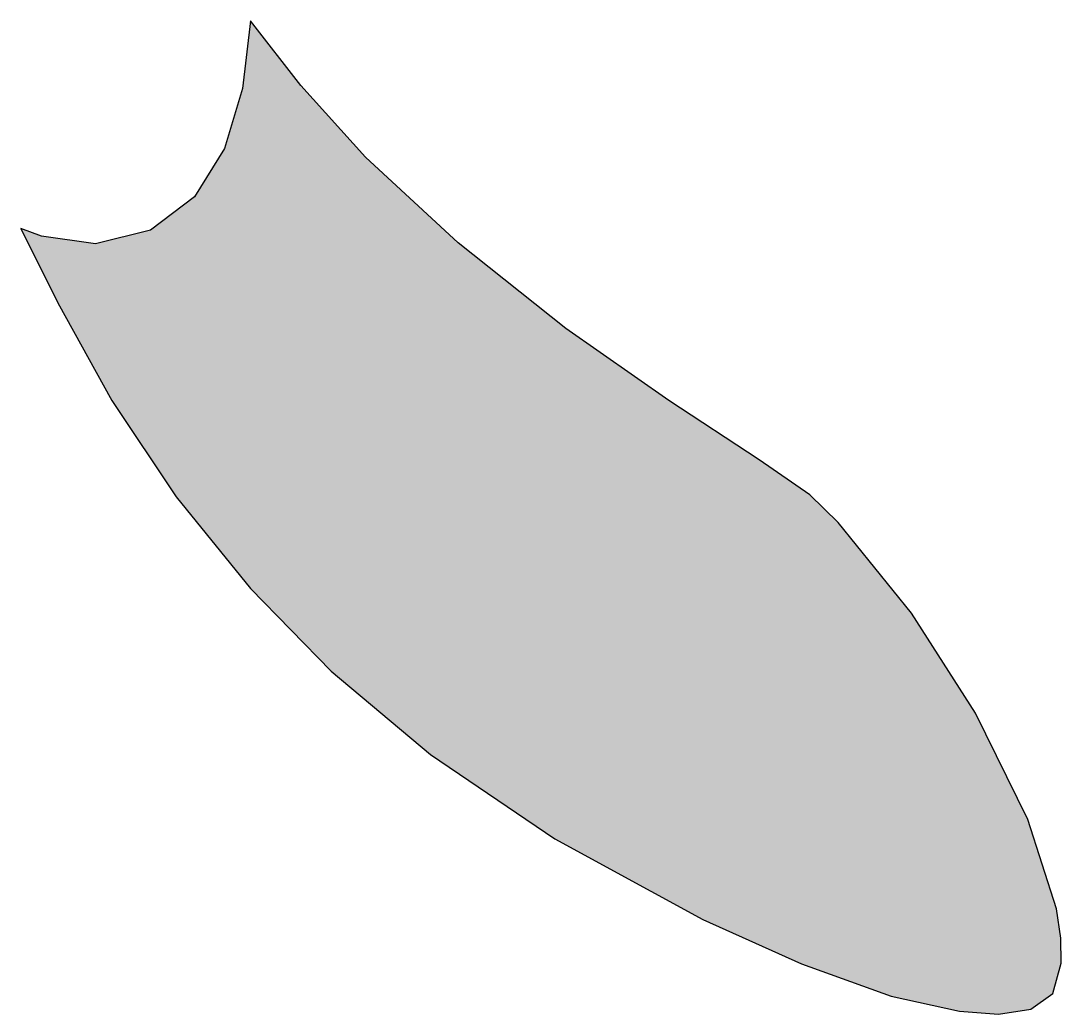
# Model space of a CAD drawing. Extents: x 97.2 to 108.3, y 0.5 to 11.1.
import ezdxf

# ---------------------------------------------------------------- set-up
doc = ezdxf.new("R2010")
doc.units = 0
doc.header["$MEASUREMENT"] = 0
doc.layers.add('_U_30EC_U_30A4_U_30E4_U_32', color=7, linetype='CONTINUOUS')

msp = doc.modelspace()

# ---------------------------------------------------------------- hatches: boundary and pattern name
at = {"layer": '_U_30EC_U_30A4_U_30E4_U_32'}
h = msp.add_hatch(color=30, dxfattribs=at)
h.dxf.hatch_style = 2
h.paths.add_polyline_path([(99.626, 11.135), (99.541, 10.408), (99.348, 9.766), (99.026, 9.247), (98.553, 8.891), (97.964, 8.746), (97.384, 8.826), (97.163, 8.907), (97.559, 8.113), (98.139, 7.065), (98.829, 6.032), (99.626, 5.048), (100.491, 4.163), (101.557, 3.268), (102.892, 2.364), (103.922, 1.803), (104.477, 1.501), (105.537, 1.025), (106.5, 0.68), (107.23, 0.517), (107.651, 0.485), (107.996, 0.539), (108.231, 0.708), (108.322, 1.031), (108.32, 1.3), (108.273, 1.614), (107.963, 2.571), (107.402, 3.711), (106.716, 4.784), (105.929, 5.757), (105.628, 6.052), (105.084, 6.427), (104.114, 7.064), (103.01, 7.837), (101.856, 8.755), (100.861, 9.675), (100.166, 10.442)])

# ---------------------------------------------------------------- linework, layer by layer
msp.add_lwpolyline([(99.626, 11.135), (99.541, 10.408), (99.348, 9.766), (99.026, 9.247), (98.553, 8.891), (97.964, 8.746), (97.384, 8.826), (97.163, 8.907), (97.559, 8.113), (98.139, 7.065), (98.829, 6.032), (99.626, 5.048), (100.491, 4.163), (101.557, 3.268), (102.892, 2.364), (103.922, 1.803), (104.477, 1.501), (105.537, 1.025), (106.5, 0.68), (107.23, 0.517), (107.651, 0.485), (107.996, 0.539), (108.231, 0.708), (108.322, 1.031), (108.32, 1.3), (108.273, 1.614), (107.963, 2.571), (107.402, 3.711), (106.716, 4.784), (105.929, 5.757), (105.628, 6.052), (105.084, 6.427), (104.114, 7.064), (103.01, 7.837), (101.856, 8.755), (100.861, 9.675), (100.166, 10.442), (99.626, 11.135)], dxfattribs=at)

doc.saveas('drawing.dxf')
